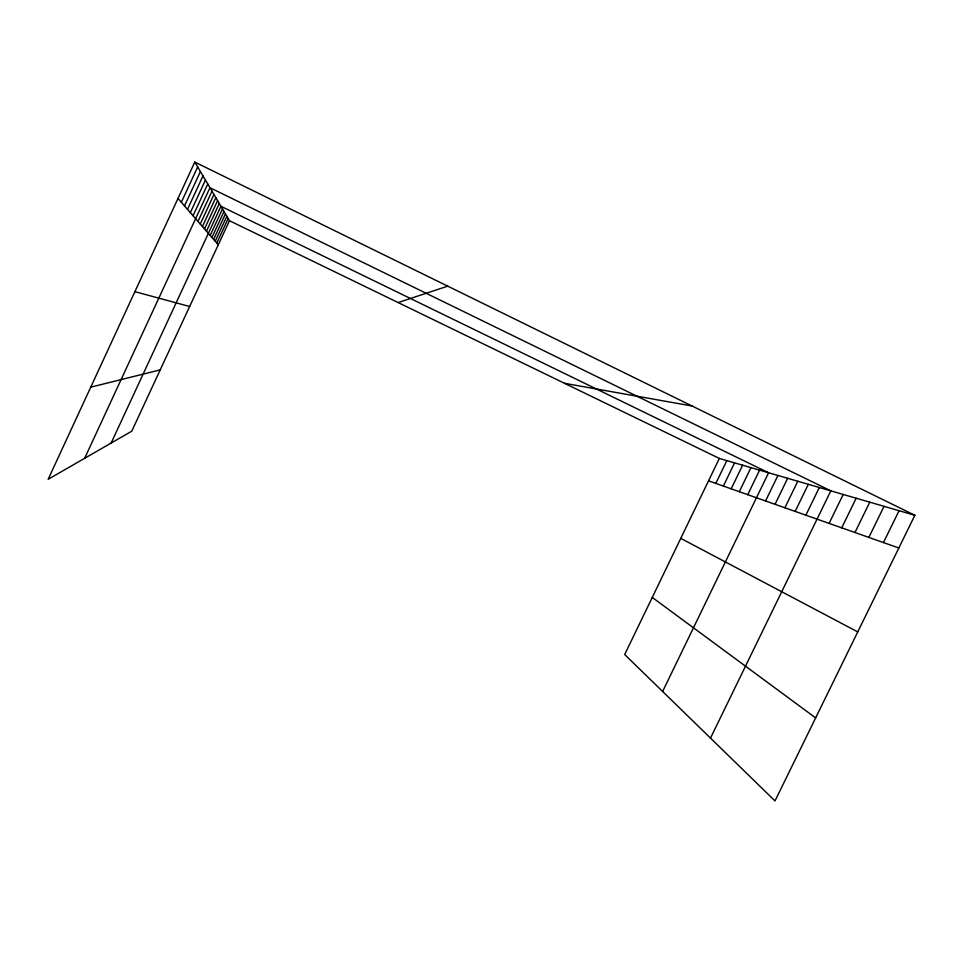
<?xml version="1.0" encoding="UTF-8"?>
<svg xmlns="http://www.w3.org/2000/svg" width="963" height="963" viewBox="0 0 963 963"><rect width="100%" height="100%" fill="white"/><g stroke="black" fill="none" stroke-linecap="round" stroke-linejoin="round"><path stroke-width="1.44" d="M194.803 162.073L48.15 479.309L131.775 431.171L229.459 220.708L194.803 162.073L914.85 515.289L774.998 800.927L624.698 654.527L719.349 458.436L914.85 515.289M181.345 202.278L197.68 166.948M184.511 205.913L200.412 171.546M187.508 209.368L202.988 175.916M190.349 212.63L205.432 180.057M193.057 215.736L207.755 183.981M84.66 458.292L209.958 187.713L830.816 490.853L710.501 738.103M197.993 221.418L212.004 191.168M200.268 224.018L213.955 194.466M202.423 226.51L215.82 197.62M204.493 228.893L217.602 200.629M206.479 231.168L219.299 203.518M111.154 443.04L220.936 206.275L768.582 472.761L662.628 691.47M210.199 235.454L222.501 208.923M211.956 237.464L224.006 211.475M213.63 239.39L225.45 213.918M215.243 241.244L226.835 216.266M216.807 243.037L228.183 218.529M715.822 483.414L726.836 460.615M723.369 486.074L734.576 462.866M731.182 488.831L742.617 465.201M739.295 491.696L750.947 467.633M747.721 494.669L759.59 470.149M765.573 500.965L777.923 475.469M775.034 504.311L787.65 478.298M784.893 507.79L797.773 481.247M795.161 511.413L808.318 484.317M805.875 515.193L819.332 487.507M829.107 523.391L843.203 494.452M841.722 527.844L856.167 498.22M854.963 532.515L869.77 502.18M868.855 537.414L884.046 506.333M883.456 542.578L899.057 510.691M398.116 302.551L447.759 286.155M90.751 387.15L160.219 369.888M564.535 383.31L692.096 406.013M134.892 291.657L189.639 306.511M708.539 480.838L898.828 547.995M229.459 220.708L719.349 458.436M680.769 538.365L857.744 631.909M652.264 597.421L815.649 717.904M177.986 198.426L218.3 244.758"/></g></svg>
